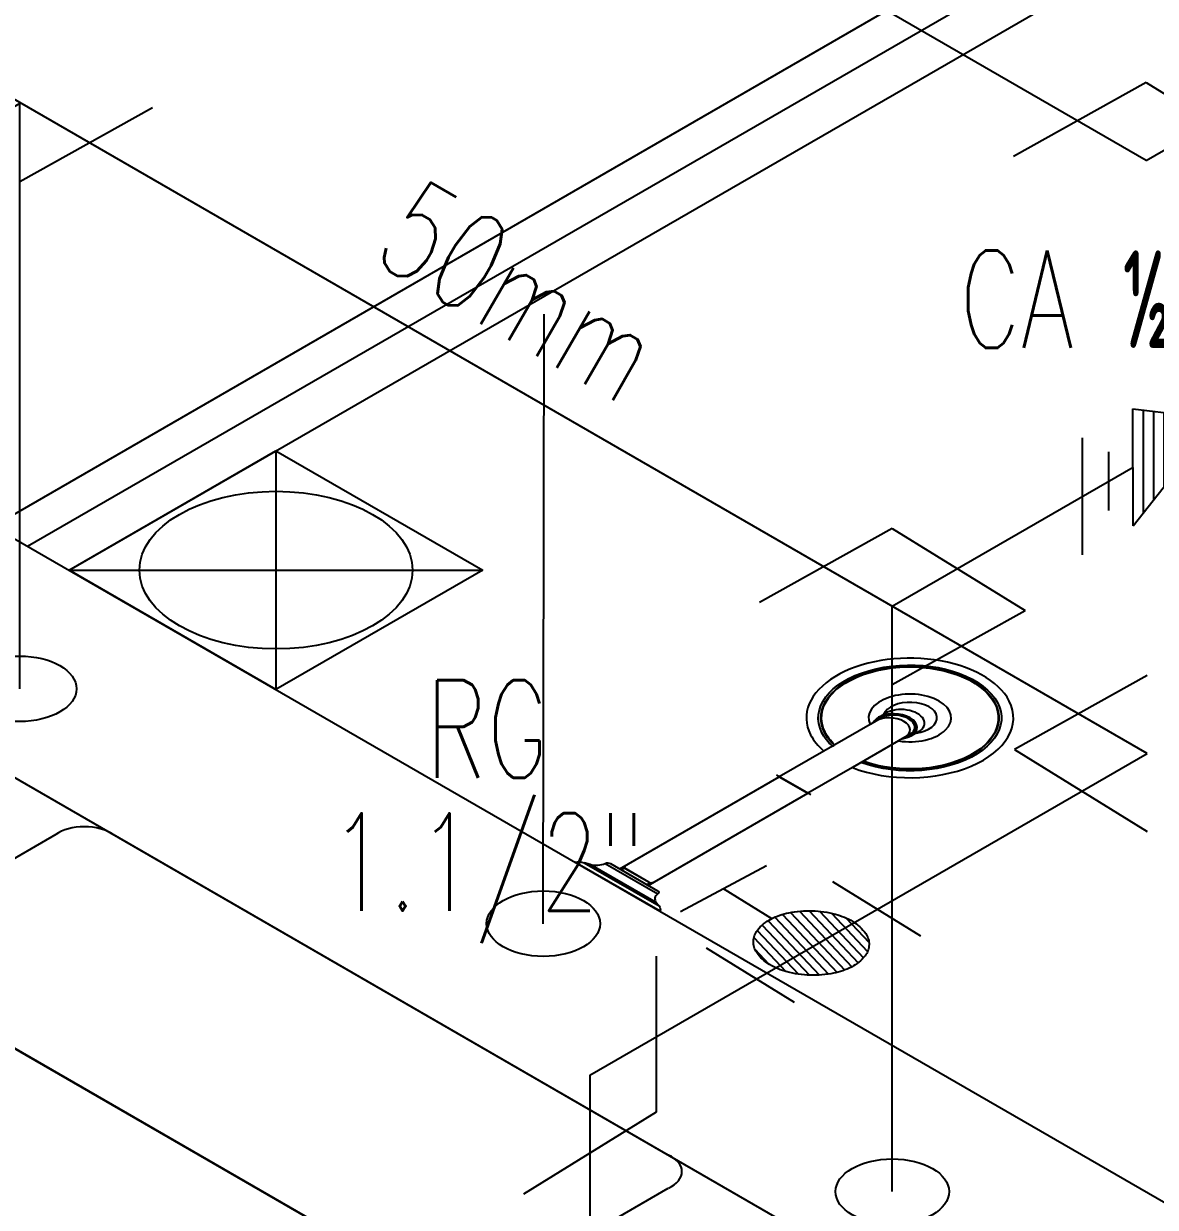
# Model space of a CAD drawing. Header units: millimetres. Extents: x 474.7 to 528.3, y 13.1 to 23.5.
# Drawn here: x 510.647 to 511.227, y 16.382 to 16.989 of the extents above; entities that cross this region are included whole.
import ezdxf

# ---------------------------------------------------------------- set-up
doc = ezdxf.new("R2010")
doc.units = ezdxf.units.MM
doc.header["$LTSCALE"] = 2.5
doc.linetypes.add('DASHDOT', pattern=[1, 0.5, -0.25, 0, -0.25])
doc.linetypes.add('HIDDEN2', pattern=[0.1875, 0.125, -0.0625])
for name, color, linetype in [('AF-PVCH', 140, 'Continuous'), ('EIXO', 253, 'Continuous'), ('I-AGUA FRIA', 5, 'Continuous'), ('I-ARQ', 8, 'Continuous'), ('I-CONEXAO', 1, 'Continuous'), ('I-NORMO_INST', 4, 'Continuous')]:
    doc.layers.add(name, color=color, linetype=linetype)
doc.styles.add('25', font='ROMANS.SHX', dxfattribs={"width": 0.7, "height": 0.05})

# ---------------------------------------------------------------- blocks, each defined once
blk = doc.blocks.new('*U47')
at = {"color": 8, "extrusion": (0, 0.816497, 0.57735)}
blk.add_circle((0.00115, -4.25672, -3.01032), 0.02909, dxfattribs=at)
at = {"layer": 'EIXO', "linetype": 'HIDDEN2'}
blk.add_line((-0.00115, -0.0003, -2.96532), (0, 0.96404), dxfattribs=at)
blk = doc.blocks.new('A$C79730085')
at = {"color": 8}
for p, q in [((-0.004, 0.16452, 2.24829), (0.0038, 0.16002, 2.24829)), ((-0.00715, 0.16027, 2.24829), (0.00695, 0.15212, 2.24829)), ((-0.01346, 0.15177, 2.24829), (0.01326, 0.13634, 2.24829)), ((-0.01031, 0.15602, 2.24829), (0.01011, 0.14423, 2.24829)), ((-0.01662, 0.14752, 2.24829), (0.01642, 0.12845, 2.24829)), ((-0.01977, 0.14327, 2.24829), (0.01957, 0.12055, 2.24829)), ((-0.02293, 0.13902, 2.24829), (0.02273, 0.11266, 2.24829))]:
    blk.add_line(p, q, dxfattribs=at)
at = {"layer": 'I-CONEXAO'}
for p, q in [((-0.02608, 0.13477, 2.24829), (-0.0001, 0.16977, 2.24829)), ((0.02588, 0.10477, 2.24829), (-0.0001, 0.16977, 2.24829)), ((0.02588, 0.10477, 2.24829), (-0.02608, 0.13477, 2.24829)), ((0.01279, 0.09803), (-0.01319, 0.11303)), ((0.02578, 0.07494), (-0.02618, 0.10494))]:
    blk.add_line(p, q, dxfattribs=at)
blk = doc.blocks.new('*U48')
at = {"color": 8, "extrusion": (0, 0.816497, 0.57735)}
blk.add_circle((0, 0), 0.02909, dxfattribs=at)
at = {"layer": 'EIXO', "linetype": 'HIDDEN2'}
blk.add_line((0, 0, 2.24829), (0, 0.3, 2.24829), dxfattribs=at)
at = {"layer": 'I-AGUA FRIA'}
blk.add_line((0, 0.3, 2.24829), (-0.12337, 0.22877, 2.24829), dxfattribs=at)
at = {"rotation": 120.0081952903946}
blk.add_blockref('A$C79730085', (-0.0197, 0.28876), dxfattribs=at)
at = {"layer": 'I-NORMO_INST', "style": '25', "width": 0.7}
blk.add_text('CA ½"', height=0.05, dxfattribs=at).set_placement((-0.17858, 0.11018, 2.24829))
blk = doc.blocks.new('*U16')
blk.add_line((0.12337, 0.37123), (0, 0.3))
at = {"color": 8, "extrusion": (0, 0.816497, 0.57735)}
blk.add_circle((0, 0), 0.02909, dxfattribs=at)
at = {"layer": 'EIXO', "linetype": 'HIDDEN2'}
blk.add_line((0, 0, 2.24829), (0, 0.3, 2.24829), dxfattribs=at)
at = {"rotation": 300.0081952903947}
blk.add_blockref('A$C79730085', (0.0197, 0.31124, -2.24829), dxfattribs=at)
at = {"layer": 'I-NORMO_INST', "style": '25', "width": 0.7}
blk.add_text('CA ½"', height=0.05, dxfattribs=at).set_placement((0.03444, 0.43251, 2.24829))
blk = doc.blocks.new('*X9')
at = {"color": 0}
for p, q in [((6.71493, 15.0199), (6.73672, 15.04169)), ((6.71741, 15.01708), (6.74237, 15.04203)), ((6.72036, 15.01472), (6.74747, 15.04183)), ((6.71331, 15.02358), (6.73027, 15.04054)), ((6.71402, 15.0296), (6.72138, 15.03696)), ((6.72377, 15.01283), (6.75214, 15.0412)), ((6.72754, 15.0113), (6.75647, 15.04022)), ((6.73171, 15.01017), (6.76039, 15.03884)), ((6.73625, 15.0094), (6.76394, 15.03709)), ((6.74118, 15.00902), (6.76708, 15.03492)), ((6.74659, 15.00914), (6.76973, 15.03228)), ((6.75269, 15.00993), (6.77179, 15.02902)), ((6.76017, 15.0121), (6.77237, 15.02431))]:
    blk.add_line(p, q, dxfattribs=at)
blk = doc.blocks.new('RG5')
at = {"layer": 'I-CONEXAO'}
for p, q in [((-0.05366, 0.00409), (-0.00782, 0.03057)), ((0.01, -0.0318), (0.05585, -0.00533)), ((-0.02013, -0.01162), (-0.04578, -0.02643)), ((-0.02417, -0.03891), (-0.0674, -0.01395))]:
    blk.add_line(p, q, dxfattribs=at)
blk.add_lwpolyline([(-0.02967, 0.00001, 0.161289), (-0.02777, -0.00571, 0.106183), (-0.02098, -0.01167, 0.070456), (-0.01194, -0.01515, 0.056723), (0, -0.0165, 0.056723), (0.01194, -0.01515, 0.070456), (0.02098, -0.01167, 0.106183), (0.02777, -0.00571, 0.161289), (0.02967, 0.00001, 0.161289), (0.02777, 0.00574, 0.106183), (0.02098, 0.01169, 0.070456), (0.01194, 0.01517, 0.056723), (0, 0.01653, 0.056723), (-0.01194, 0.01517, 0.070456), (-0.02098, 0.01169, 0.106183), (-0.02777, 0.00574, 0.161289)], format="xyb", close=True, dxfattribs=at)
at = {"color": 8}
blk.add_blockref('*X9', (-6.74278, -15.0255), dxfattribs=at)

msp = doc.modelspace()

# ---------------------------------------------------------------- linework, layer by layer
at = {"layer": 'I-AGUA FRIA'}
for p, q in [((511.22221, 16.91892, 28.73953), (509.35598, 17.99639, 28.73953)), ((511.2227, 16.61495, 28.73953), (509.33466, 17.70501, 28.73953)), ((511.22221, 16.91892, 28.73953), (511.32841, 16.98024, 28.73953)), ((510.93702, 16.45001, 28.73953), (511.2227, 16.61495, 28.73953)), ((510.93702, 16.45001, 28.73953), (510.93702, 16.16193, 28.73953))]:
    msp.add_line(p, q, dxfattribs=at)
at = {"layer": 'I-ARQ', "extrusion": (0, 0.816497, 0.57735)}
for p, q in [((509.48216, 17.39477, 21.7833), (511.23225, 16.38436, 23.21224)), ((509.37609, 17.33353, 21.8699), (511.12618, 16.32312, 23.29884)), ((511.59287, 17.28658, 21.93629), (510.63121, 16.73137, 22.72149)), ((510.64888, 16.72116, 22.73592), (511.61055, 17.27638, 21.95073)), ((510.6701, 16.70891, 22.75324), (511.63176, 17.26413, 21.96805)), ((510.6701, 16.70891, 22.75324), (510.77616, 16.77015, 22.66664)), ((510.77616, 16.77015, 22.66664), (510.88223, 16.70891, 22.75324)), ((510.77616, 16.77015, 22.66664), (510.77616, 16.64768, 22.83985)), ((510.77616, 16.64768, 22.83985), (510.6701, 16.70891, 22.75324)), ((510.6701, 16.70891, 22.75324), (510.88223, 16.70891, 22.75324)), ((510.88223, 16.70891, 22.75324), (510.77616, 16.64768, 22.83985)), ((510.66329, 16.57338, 22.94491), (510.56963, 16.51931, 23.02138)), ((510.97724, 16.40911, 23.17723), (510.69271, 16.57338, 22.94491)), ((510.56981, 16.50553, 23.04087), (510.85973, 16.33815, 23.27758)), ((510.88358, 16.33805, 23.27773), (510.97724, 16.39212, 23.20126))]:
    msp.add_line(p, q, dxfattribs=at)
at = {"layer": 'I-ARQ', "extrusion": (0, 0.816497, 0.57735), "elevation": 26.77936}
for points in [[(-511.07155, 9.10637, 0.700978), (-511.15195, 9.04732, 1), (-511.05013, 9.0772, 0.07613), (-511.05693, 9.09175)], [(-511.06134, 9.08734, -0.06962), (-511.05599, 9.07548, -5.480122), (-511.07596, 9.10195)], [(-511.09528, 9.08264, 3.836175), (-511.08066, 9.06802)], [(-511.10417, 9.07577, 1.802734), (-511.08753, 9.05913)], [(-510.93718, 9.19225, 0.280777), (-510.94495, 9.19138)], [(-510.94495, 9.19138, -0.377188), (-510.94759, 9.19155), (-510.97175, 9.21571, -0.377188), (-510.97192, 9.21835)], [(-510.97192, 9.21835, 0.280777), (-510.97105, 9.22612)]]:
    msp.add_lwpolyline(points, format="xyb", dxfattribs=at)
at = {"layer": 'I-ARQ', "ltscale": 0.06322, "extrusion": (0, 0.816497, 0.57735), "elevation": 26.77936}
for points in [[(-511.06134, 9.08734), (-511.06231, 9.08637, -0.067971), (-511.05726, 9.07511, -5.429636), (-511.07692, 9.10099)], [(-511.08066, 9.06802), (-511.06254, 9.08614, -0.067551), (-511.05757, 9.07501, -5.416932), (-511.07716, 9.10076)]]:
    msp.add_lwpolyline(points, format="xyb", dxfattribs=at)
for points in [[(-511.08737, 9.06131), (-511.08066, 9.06802)], [(-511.10199, 9.07592), (-511.09528, 9.08264)], [(-511.09528, 9.08264), (-511.07155, 9.10637)], [(-511.05693, 9.09175), (-511.03412, 9.11456)], [(-511.06134, 9.08734), (-511.05693, 9.09175)], [(-511.07155, 9.10637), (-511.04874, 9.12918)]]:
    msp.add_lwpolyline(points, dxfattribs=at)
at = {"layer": 'I-ARQ', "ltscale": 0.067121, "extrusion": (0, 0.816497, 0.57735), "elevation": 26.77936}
for points in [[(-511.08501, 9.06165), (-511.08753, 9.05913)], [(-511.08753, 9.05913), (-511.08881, 9.05785)]]:
    msp.add_lwpolyline(points, dxfattribs=at)
at = {"layer": 'I-ARQ', "ltscale": 0.067122, "extrusion": (0, 0.816497, 0.57735), "elevation": 26.77936}
msp.add_lwpolyline([(-511.10545, 9.07449), (-511.10157, 9.07837, -0.128945), (-511.0969, 9.08102)], format="xyb", dxfattribs=at)
at = {"layer": 'I-ARQ', "extrusion": (0, 0.816497, 0.57735), "elevation": 26.77936}
for points in [[(-510.95236, 9.19632), (-511.03412, 9.11456)], [(-510.96698, 9.21094), (-511.04874, 9.12918)]]:
    msp.add_lwpolyline(points, dxfattribs=at)
at = {"layer": 'I-ARQ', "linetype": 'DASHDOT', "ltscale": 0.30975, "extrusion": (0, 0.816497, 0.57735), "elevation": 26.77936}
msp.add_lwpolyline([(-511.0502, 9.13064), (-511.03266, 9.1131)], dxfattribs=at)
at = {"layer": 'I-ARQ', "ltscale": 0.258125, "extrusion": (0, 0.816497, 0.57735), "elevation": 26.77936}
msp.add_lwpolyline([(-511.03412, 9.11456), (-511.04874, 9.12918)], dxfattribs=at)
at = {"layer": 'I-ARQ', "ltscale": 0.200747, "extrusion": (0, 0.816497, 0.57735), "elevation": 26.77936}
msp.add_lwpolyline([(-510.97248, 9.22919, -0.164371), (-510.97301, 9.23396), (-510.92933, 9.19029, -0.164371), (-510.93411, 9.19082)], format="xyb", dxfattribs=at)
at = {"layer": 'I-ARQ', "extrusion": (0, 0.816497, 0.57735), "elevation": 26.77936}
msp.add_lwpolyline([(-510.93411, 9.19082), (-510.97248, 9.22919), (-510.97105, 9.22612), (-510.93718, 9.19225)], close=True, dxfattribs=at)
at = {"layer": 'I-ARQ', "ltscale": 0.352288, "extrusion": (0, 0.816497, 0.57735), "elevation": 26.77936}
msp.add_lwpolyline([(-510.94495, 9.19138), (-510.97192, 9.21835)], dxfattribs=at)
at = {"layer": 'I-ARQ', "ltscale": 0.029062, "extrusion": (0, 0.816497, 0.57735), "elevation": 26.77936}
for points in [[(-510.95309, 9.19705), (-510.95473, 9.19541)], [(-510.96624, 9.21021), (-510.96789, 9.20856), (-510.96989, 9.20803)]]:
    msp.add_lwpolyline(points, dxfattribs=at)
at = {"layer": 'I-ARQ', "ltscale": 0.242325, "extrusion": (0, 0.816497, 0.57735), "elevation": 26.77936}
msp.add_lwpolyline([(-510.954, 9.19468), (-510.96862, 9.20929)], dxfattribs=at)
at = {"layer": 'I-ARQ', "ltscale": 0.025813, "extrusion": (0, 0.816497, 0.57735), "elevation": 26.77936}
msp.add_lwpolyline([(-510.95473, 9.19541), (-510.95527, 9.19341)], dxfattribs=at)
at = {"layer": 'I-ARQ', "ltscale": 0.218093, "extrusion": (0, 0.816497, 0.57735), "elevation": 26.77936}
msp.add_lwpolyline([(-510.95473, 9.19541), (-510.96709, 9.20776)], dxfattribs=at)
at = {"layer": 'I-ARQ', "extrusion": (0, 0.816497, 0.57735), "elevation": 26.77936}
for points in [[(-510.59668, 9.31018, -0.003882), (-510.56522, 9.32821, 0.024258), (-510.49875, 9.37488, 0.02486), (-510.46056, 9.40741, 0.033324), (-510.42556, 9.44312, 0.02486), (-510.3994, 9.47353, 0.012268), (-510.36899, 9.51383, 0.015806), (-510.34177, 9.55732, 0.026699), (-510.31737, 9.60363, 0.021919), (-510.30854, 9.62308, 0.174675), (-510.30924, 9.69237, 0.045452), (-510.32374, 9.72031, 0.022856), (-510.33061, 9.73165, 0.041289), (-510.34666, 9.75337, 0.039166), (-510.35038, 9.75772, 0.012899), (-510.35175, 9.75902, 0.04333), (-510.36758, 9.77546, 0.04333), (-510.38402, 9.79129, 0.052091), (-510.38967, 9.79637, 0.041289), (-510.41139, 9.81243, 0.022856), (-510.42273, 9.8193, 0.045452), (-510.45066, 9.8338, 0.174675), (-510.51996, 9.8345, 0.021919), (-510.53941, 9.82566, 0.026699), (-510.58572, 9.80127, 0.015806), (-510.62921, 9.77405, 0.012268), (-510.66951, 9.74364, 0.02486), (-510.69992, 9.71748, 0.033324), (-510.73563, 9.68248, 0.02486), (-510.76815, 9.64429, 0.024258), (-510.81482, 9.57782, -0.003882), (-510.83286, 9.54636)], [(-510.68712, 9.6024, -0.234638), (-510.66212, 9.67961, -0.044666), (-510.58461, 9.74499, -0.031515), (-510.51489, 9.78911, -0.151063), (-510.47853, 9.79914, -0.148094), (-510.43866, 9.78748, -0.031073), (-510.42749, 9.7794, -0.035055), (-510.39268, 9.75036, -0.035055), (-510.36364, 9.71555, -0.031073), (-510.35555, 9.70438, -0.148094), (-510.3439, 9.66451, -0.151063), (-510.35393, 9.62814, -0.031515), (-510.39805, 9.55843, -0.044666), (-510.46343, 9.48092, -0.234638), (-510.54064, 9.45592, -0.129345), (-510.58297, 9.47403, -0.041331), (-510.62921, 9.51383, -0.041331), (-510.66901, 9.56007, -0.129345)]]:
    msp.add_lwpolyline(points, format="xyb", close=True, dxfattribs=at)
at = {"layer": 'I-ARQ', "extrusion": (0, 0.816497, 0.57735)}
msp.add_circle((-510.77616, 8.93105, 26.77936), 0.07, dxfattribs=at)
for centre, start, end in [((-510.678, 9.17782, 26.77936), 219.25501, 320.74499), ((-510.96522, 9.46504, 26.77936), 129.25502, 230.74499)]:
    msp.add_arc(centre, 0.019, start, end, dxfattribs=at)
at = {"layer": 'I-ARQ', "extrusion": (-5.55112e-17, 0.816497, 0.57735)}
for centre, major_axis, start_param, end_param in [((511.09713, 16.6309, 22.86357), (0.00832, -0.0048, 0.00679), 1.070796, 3.141564), ((511.09321, 16.62864, 22.86677), (0.00796, -0.0046, 0.0065), 5.874594, 9.833369), ((511.09333, 16.62871, 22.86667), (0.00832, -0.0048, 0.00679), 6.283156, 9.424748), ((511.09713, 16.6309, 22.86357), (0.00832, -0.0048, 0.00679), 6.283156, 7.353981)]:
    msp.add_ellipse(centre, major_axis=major_axis, ratio=0.939693, start_param=start_param, end_param=end_param, dxfattribs=at)
at = {"layer": 'I-ARQ', "extrusion": (-1.11022e-16, 0.816497, 0.57735)}
msp.add_ellipse((511.09333, 16.62871, 22.86667), major_axis=(0.00832, -0.0048, 0.00679), ratio=0.942388, start_param=3.140774, end_param=3.638398, dxfattribs=at)
at = {"layer": 'I-ARQ', "extrusion": (-2.77556e-17, 0.816497, 0.57735)}
msp.add_ellipse((511.09321, 16.62864, 22.86677), major_axis=(0.00789, -0.00456, 0.00644), ratio=0.939693, start_param=5.895727, end_param=9.812236, dxfattribs=at)
at = {"layer": 'I-ARQ', "extrusion": (2.77556e-17, 0.816497, 0.57735)}
for centre, major_axis, start_param, end_param in [((511.0911, 16.62742, 22.86849), (-0.00731, 0.00422, -0.00597), 3.141593, 6.283185), ((511.09329, 16.62869, 22.8667), (0.00746, -0.00431, 0.00609), 3.141564, 3.341037), ((511.09369, 16.62892, 22.86637), (0.00746, -0.00431, 0.00609), 3.169992, 3.341037), ((511.09329, 16.62869, 22.8667), (0.00746, -0.00431, 0.00609), 1.070796, 3.141564), ((511.09329, 16.62869, 22.8667), (0.00746, -0.00431, 0.00609), 6.283156, 7.353981), ((511.09329, 16.62869, 22.8667), (0.00746, -0.00431, 0.00609), 6.083746, 6.283156), ((511.09369, 16.62892, 22.86637), (0.00746, -0.00431, 0.00609), 6.083746, 6.254788)]:
    msp.add_ellipse(centre, major_axis=major_axis, ratio=0.939693, start_param=start_param, end_param=end_param, dxfattribs=at)
at = {"layer": 'I-CONEXAO'}
for p, q in [((511.22221, 16.95892, 28.73953), (511.15415, 16.92097, 28.73953)), ((510.64484, 16.9081, 3.20669), (510.7129, 16.94605, 3.20669)), ((511.09201, 16.73034, 26.49124), (511.02395, 16.6924, 26.49124)), ((511.09201, 16.65034, 26.49124), (511.16006, 16.68829, 26.49124)), ((511.2227, 16.65495, 28.73953), (511.15464, 16.617, 28.73953))]:
    msp.add_line(p, q, dxfattribs=at)
for points, elevation in [([(511.22221, 16.95892), (511.29026, 16.91687)], 28.73953), ([(511.09201, 16.73034), (511.16006, 16.68829)], 26.49124), ([(511.15464, 16.617), (511.2227, 16.57495)], 28.73953), ([(510.97105, 16.51104), (510.97105, 16.43104)], 28.73953), ([(510.97105, 16.43104), (510.90299, 16.38898)], 28.73953)]:
    msp.add_lwpolyline(points, dxfattribs=dict(at, elevation=elevation))

# ---------------------------------------------------------------- block references
at = {"layer": 'AF-PVCH', "xscale": -1, "rotation": 178.269201437999}
msp.add_blockref('RG5', (511.05047, 16.51779, 13.89057), dxfattribs=at)
at = {"layer": 'I-AGUA FRIA'}
for name, p in [('*U47', (510.91433, 16.528)), ('*U48', (510.64484, 16.6481, 0.9584)), ('*U16', (511.09201, 16.39034, 26.49124))]:
    msp.add_blockref(name, p, dxfattribs=at)

# ---------------------------------------------------------------- texts
at = {"layer": 'I-NORMO_INST', "style": '25', "width": 0.7}
msp.add_text('50mm', height=0.05, rotation=330, dxfattribs=at).set_placement((510.82404, 16.86806, 26.49124))
for s, p in [('RG', (510.85274, 16.60248, 13.89057)), ('1.1/2" ', (510.80357, 16.5343, 13.89057))]:
    msp.add_text(s, height=0.05, dxfattribs=at).set_placement(p)

doc.saveas('drawing.dxf')
